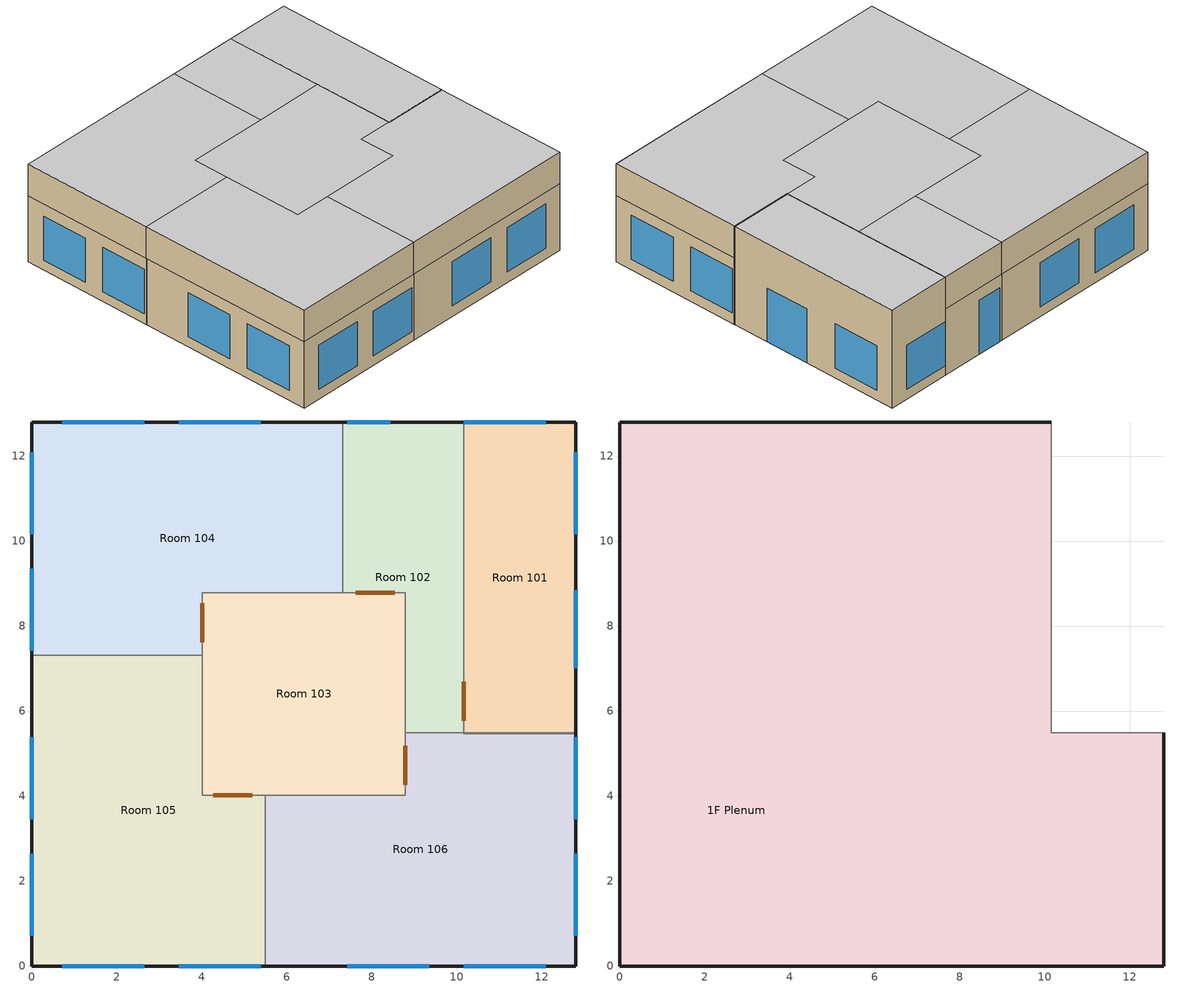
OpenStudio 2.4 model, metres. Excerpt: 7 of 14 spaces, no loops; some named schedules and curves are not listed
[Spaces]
Room 105
 floor ground (Ground_Floor adj exterior wall insulation): 4.01,7.32 4.01,4.01 5.49,4.01 5.49,0 0,0 0,7.32 z0
 wall outside (2FRP_Ext_Wall adj exterior wall insulation): 0,7.32 0,0 5.49,0 z0:2.74
 wall to Room 104 (INT_WALL): 4.01,7.32 0,7.32 z0:2.74
 wall to Room 103 (INT_WALL): 5.49,4.01 4.01,4.01 4.01,7.32 z0:2.74
 wall to Room 106 (INT_WALL): 5.49,0 5.49,4.01 z0:2.74
 window (Windows_Double): 0,5.38 0,3.45 / 3.45,0 5.38,0 / 0.71,0 2.64,0 / 0,2.64 0,0.71 z0.41:2.24
 door inside (Air Wall): 5.18,4.01 4.27,4.01 z0:2.44
Room 101
 floor ground (Ground_Floor adj exterior wall insulation): 12.8,12.8 12.8,5.47 10.16,5.47 10.16,12.8 z0
 wall outside (2FRP_Ext_Wall adj exterior wall insulation): 12.8,5.47 12.8,12.8 10.16,12.8 z0:4.06
 wall to Room 102 (INT_WALL): 10.16,12.8 10.16,5.47 z0:2.74
 wall to 1F Plenum (INT_WALL): 10.16,12.8 10.16,5.47 12.8,5.47 z2.74:4.06
 wall to Room 106 (INT_WALL): 10.16,5.47 12.8,5.47 z0:2.74
 window (Door): 12.8,7.01 12.8,8.84 z0:2.24
 window (Windows_Double): 12.8,10.16 12.8,12.09 / 12.09,12.8 10.16,12.8 z0.41:2.24
 door inside (Interior Door): 10.16,6.69 10.16,5.77 z0:2.44
 ceiling to Room 201 (SB-U): 12.8,5.47 12.8,12.8 10.16,12.8 10.16,5.47 z4.06
Room 106
 floor ground (Ground_Floor adj exterior wall insulation): 12.8,5.49 12.8,0 5.49,0 5.49,4.01 8.79,4.01 8.79,5.49 z0
 wall outside (2FRP_Ext_Wall adj exterior wall insulation): 5.49,0 12.8,0 12.8,5.49 z0:2.74
 wall to Room 103 (INT_WALL): 8.79,5.49 8.79,4.01 5.49,4.01 z0:2.74
 wall to Room 102 (INT_WALL): 10.16,5.49 8.79,5.49 z0:2.74
 window (Windows_Double): 12.8,0.71 12.8,2.64 / 10.16,0 12.09,0 / 7.42,0 9.35,0 / 12.8,3.45 12.8,5.38 z0.45:2.27
 door inside (Air Wall): 8.79,5.18 8.79,4.27 z0:2.44
Room 103
 floor ground (Ground_Floor adj exterior wall insulation): 8.79,8.79 8.79,4.01 4.01,4.01 4.01,8.79 z0
 wall to Room 102 (INT_WALL): 8.79,5.49 8.79,8.79 7.32,8.79 z0:2.74
 wall to Room 104 (INT_WALL): 7.32,8.79 4.01,8.79 4.01,7.32 z0:2.74
 door inside (Air Wall): 8.53,8.79 7.62,8.79 / 4.01,8.53 4.01,7.62 z0:2.44
Room 102
 floor ground (Ground_Floor adj exterior wall insulation): 10.16,12.8 10.16,5.49 8.79,5.49 8.79,8.79 7.32,8.79 7.32,12.8 z0
 wall outside (2FRP_Ext_Wall adj exterior wall insulation): 10.16,12.8 7.32,12.8 z0:2.74
 wall to Room 104 (INT_WALL): 7.32,12.8 7.32,8.79 z0:2.74
 window (Door): 8.43,12.8 7.42,12.8 z0:2.24
Room 104
 floor ground (Ground_Floor adj exterior wall insulation): 7.32,12.8 7.32,8.79 4.01,8.79 4.01,7.32 0,7.32 0,12.8 z0
 wall outside (Hybrid Spray Foam In. adj exterior wall insulation): 7.32,12.8 0,12.8 0,7.32 z0:2.74
 window (Windows_Double): 0,9.35 0,7.42 / 5.38,12.8 3.45,12.8 / 2.64,12.8 0.71,12.8 / 0,12.09 0,10.16 z0.41:2.24
1F Plenum
 floor to Room 103 (Drop_Ceiling): 8.78,8.79 8.78,4.01 4.01,4.01 4.01,8.79 z2.74
 floor to Room 102 (Drop_Ceiling): 10.15,12.8 10.15,5.49 8.78,5.49 8.78,8.79 7.31,8.79 7.31,12.8 z2.74
 floor to Room 104 (Drop_Ceiling): 7.31,12.8 7.31,8.79 4.01,8.79 4.01,7.32 -0.01,7.32 -0.01,12.8 z2.74
 floor to Room 105 (Drop_Ceiling): 4.01,7.32 4.01,4.01 5.48,4.01 5.48,0 -0.01,0 -0.01,7.32 z2.74
 floor to Room 106 (Drop_Ceiling): 12.8,5.49 12.8,0 5.48,0 5.48,4.01 8.78,4.01 8.78,5.49 z2.74
 wall outside (2FRP_Ext_Wall adj exterior wall insulation): -0.01,7.32 -0.01,0 5.48,0 12.8,0 12.8,5.49 / 10.15,12.8 7.31,12.8 z2.74:4.06
 wall outside (Hybrid Spray Foam In. adj exterior wall insulation): 7.31,12.8 -0.01,12.8 -0.01,7.32 z2.74:4.06
 ceiling to Room 203 (2F_Floor): 10.15,8.79 10.15,12.8 7.31,12.8 7.31,8.79 z4.06
 ceiling to Room 205 (2F_Floor): 5.48,0 5.48,4.01 4.01,4.01 4.01,7.32 -0.01,7.32 -0.01,0 z4.06
 ceiling to Room 204 (2F_Floor): 4.01,7.32 4.01,8.79 7.31,8.79 7.31,12.8 -0.01,12.8 -0.01,7.32 z4.06
 ceiling to Room 206 (2F_Floor): 12.8,0 12.8,5.49 8.78,5.49 8.78,4.01 5.48,4.01 5.48,0 z4.06
 ceiling to Room 202 (2F_Floor): 8.78,4.01 8.78,5.49 10.15,5.49 10.15,8.79 4.01,8.79 4.01,4.01 z4.06
[Site]
Oak Ridge_TN_USA Design_Conditions: Latitude {deg}=35.96; Longitude {deg}=-84.29; Time Zone {hr}=-5; Elevation {m}=334; Terrain=Suburbs
[Building]
FRP_RTU: North Axis {deg}=0; Default Construction Set=Default Construction Set 1
[SizingPeriod:DesignDay] Barometric Pressure {Pa}=97376; Sky Clearness=0; Rain Indicator=0; Snow Indicator=0; Day of Month=21; Daylight Saving Time Indicator=0; Humidity Indicating Type=Wetbulb; Dry-Bulb Temperature Range Modifier Type=DefaultMultipliers
Name | Maximum Dry-Bulb Temperature {C} | Daily Dry-Bulb Temperature Range {deltaC} | Humidity Indicating Conditions at Maximum Dry-Bulb | Wind Speed {m/s} | Wind Direction {deg} | Month | Day Type | Solar Model Indicator | ASHRAE Taub | ASHRAE Taud
Oak Ridge Ann Clg 2% Condns DB=>MWB | 31.4 | 10.3 | 22.8 | 3.2 | 260 | 7 | SummerDesignDay | ASHRAETau | 0.455 | 2.134
Oak Ridge Ann Htg 99.6% Condns DB | -8.6 | 0 | -8.6 | 2.5 | 50 | 1 | WinterDesignDay | ASHRAEClearSky
[ClimateZones]
Climate Zone Institution Name 2=CEC; Climate Zone Document Name 2=California Climate Zone Descriptions; Climate Zone Document Year 2=1995
[Site:GroundReflectance]
0.29, 0.29, 0.29, 0.29, 0.29, 0.29, 0.29, 0.29, 0.29, 0.29, 0.29, 0.29
[Site:GroundTemperature:BuildingSurface]
19.939, 19.907, 19.925, 20.167, 21.424, 22.505, 22.726, 22.815, 22.805, 20.837, 20.22, 20.048
[Site:WaterMainsTemperature]
Calculation Method=Correlation; Annual Average Outdoor Air Temperature {C}=14.55; Maximum Difference In Monthly Average Outdoor Air Temperatures {deltaC}=22
[Construction]
INT_WALL: GP01 1/2 GYPSUM, GP01 1/2 GYPSUM
2FRP_Ext_Wall adj exterior wall insulation: ExtWall_FaceBrick, ExtWall_Air, ExtWall_ConcreteBlock, ExtWall_R11_Insulation_R-value -18.8% increase, ExtWall_Gypsum
Ground_Floor adj exterior wall insulation: Ground_Lower_Concrete, GeoFoam_R-value 77.7% increase, Ground_Upper_Concrete
2F_Floor: 2F FLOOR CONCRETE
SB-U: MAT-SB-U
Windows_Double: Double Pane
Drop_Ceiling: Std AC02
Hybrid Spray Foam In. adj exterior wall insulation: ExtWall_FaceBrick, ExtWall_Air, ExtWall_ConcreteBlock, C.C. Spray Foam_R-value 12.6% increase, 1.5" Air Gap, ExtWall_Gypsum
Door: Door
Interior Door: G05 25mm wood
Air Wall: Air Wall Material
Internal Mass construction steel thin: Internal Mass material metal thin
Internal Mass construction steel thick: Internal Mass material metal thick
Water construction for 200 gallon storage tank: Tank Membrane based on roof Roof Membrane, Water material for 200 gallon storage tank, Tank Membrane based on roof Roof Membrane
[Material]
Name | Roughness | Thickness {m} | Conductivity {W/m-K} | Density {kg/m3} | Specific Heat {J/kg-K} | Thermal Absorptance | Solar Absorptance | Visible Absorptance
GP01 1/2 GYPSUM | Smooth | 0.0127 | 0.16 | 800 | 1090 | 0.9 | 0.7 | 0.5
ExtWall_FaceBrick | MediumRough | 0.092075 | 1.31095 | 2082.4 | 920.48 | 0.9 | 0.7 | 0.7
ExtWall_ConcreteBlock | Rough | 0.2032 | 1.311 | 1121.29 | 836.8 | 0.9 | 0.7 | 0.7
ExtWall_Gypsum | Smooth | 0.015875 | 0.16 | 784.9 | 830 | 0.9 | 0.92 | 0.92
Ground_Lower_Concrete | MediumRough | 0.1524 | 1.95 | 2240 | 900 | 0.9 | 0.7 | 0.7
Ground_Upper_Concrete | MediumRough | 0.4064 | 1.95 | 2240 | 900 | 0.9 | 0.7 | 0.7
2F FLOOR CONCRETE | MediumRough | 0.1651 | 1.95 | 2240 | 900 | 0.9 | 0.7 | 0.7
Std AC02 | MediumSmooth | 0.0127 | 0.057 | 288 | 1339 | 0.9 | 0.7 | 0.2
G05 25mm wood | MediumSmooth | 0.0254 | 0.15 | 608 | 1630 | 0.9 | 0.5 | 0.5
Internal Mass material metal thin | MediumSmooth | 0.0015875 | 45.006 | 7680 | 418.4 | 0.9 | 0.7 | 0.3
Internal Mass material metal thick | MediumSmooth | 0.00635 | 45.006 | 7680 | 418.4 | 0.9 | 0.7 | 0.3
Water material for 200 gallon storage tank | Smooth | 0.36485 | 0.58 | 1000 | 4186
Tank Membrane based on roof Roof Membrane | VeryRough | 0.003175 | 0.16 | 1121.29 | 1460 | 0.9 | 0.7 | 0.7
ExtWall_R11_Insulation_R-value -18.8% increase | MediumRough | 0.0721868 | 0.077868 | 9.61107 | 836.8 | 0.9 | 0.7 | 0.7
C.C. Spray Foam_R-value 12.6% increase | Rough | 0.100101 | 0.02884 | 32 | 920 | 0.9 | 0.7 | 0.7
GeoFoam_R-value 77.7% increase | MediumRough | 0.54163 | 0.033 | 51.5 | 836.8 | 0.9 | 0.7 | 0.7
[Material:AirGap]
Name | Thermal Resistance {m2-K/W}
ExtWall_Air | 0.156738
1.5" Air Gap | 0.179632
[Material:NoMass]
MAT-SB-U: Roughness=Rough; Thermal Resistance {m2-K/W}=0.117407; Thermal Absorptance=0.65; Solar Absorptance=0.65; Visible Absorptance=0.65
[WindowMaterial:SimpleGlazingSystem] Visible Transmittance=0.65
Name | U-Factor {W/m2-K} | Solar Heat Gain Coefficient
Double Pane | 1.71438 | 0.59808
Door | 3.62273 | 0.578
[DefaultConstructionSet]
Default Construction Set 1: Default Exterior Surface Constructions=Default Surface Constructions 1; Default Interior Surface Constructions=Default Surface Constructions 2; Default Ground Contact Surface Constructions=Default Surface Constructions 3; Default Exterior SubSurface Constructions=Default Sub Surface Constructions 1; Default Interior SubSurface Constructions=Default Sub Surface Constructions 2
[DefaultSurfaceConstructions]
Default Surface Constructions 1; Default Surface Constructions 2; Default Surface Constructions 3
[DefaultSubSurfaceConstructions]
Name | Operable Window Construction | Door Construction
Default Sub Surface Constructions 1
Default Sub Surface Constructions 2 | Air Wall | Air Wall
[Material:AirWall]
Air Wall Material
[ThermalZone] Use Ideal Air Loads=No
Room 105: Thermostat=Thermostat Dual SP Control
Room 101: 
Room 102: Thermostat=ThermostatSetpoint:DualSetpoint #2
Room 106: Thermostat=ThermostatSetpoint:DualSetpoint #3
Room 103: Thermostat=ThermostatSetpoint:DualSetpoint #6
Room 104: Thermostat=ThermostatSetpoint:DualSetpoint #7
1F Plenum: Zone Outside Convection Algorithm=AdaptiveConvectionAlgorithm
[Sizing:Zone] Zone Cooling Design Supply Air Temperature Input Method=SupplyAirTemperature; Zone Cooling Design Supply Air Temperature {C}=14; Zone Cooling Design Supply Air Temperature Difference {deltaC}=11.11; Zone Heating Design Supply Air Temperature Input Method=SupplyAirTemperature; Zone Heating Design Supply Air Temperature {C}=40; Zone Heating Design Supply Air Temperature Difference {deltaC}=11.11; Zone Cooling Design Supply Air Humidity Ratio {kg-H2O/kg-air}=0.0085; Zone Heating Design Supply Air Humidity Ratio {kg-H2O/kg-air}=0.008; Cooling Design Air Flow Method=DesignDay; Heating Design Air Flow Method=DesignDay; Account for Dedicated Outdoor Air System=No; Dedicated Outdoor Air System Control Strategy=NeutralSupplyAir; Dedicated Outdoor Air Low Setpoint Temperature for Design {C}=autosize; Dedicated Outdoor Air High Setpoint Temperature for Design {C}=autosize
Room 101; 1F Plenum
[Space]
Name | Building Story | Thermal Zone | Design Specification Outdoor Air Object | Space Type | Part of Total Floor Area
Room 105 | Building Story 1 | Room 105 | DesignSpecification:OutdoorAir #5
Room 101 | Building Story 1 | Room 101
Room 102 | Building Story 1 | Room 102 | DesignSpecification:OutdoorAir #9 | Primary Entry
Room 106 | Building Story 1 | Room 106 | DesignSpecification:OutdoorAir #7
Room 103 | Building Story 1 | Room 103 | DesignSpecification:OutdoorAir #1
Room 104 | Building Story 1 | Room 104 | DesignSpecification:OutdoorAir #6
1F Plenum | Building Story 2 | 1F Plenum |  |  | No
[ThermostatSetpoint:DualSetpoint] Heating Setpoint Temperature Schedule=Heating Aug9 and 10 warmup 1 adjusted by 0 F; Cooling Setpoint Temperature Schedule=Cooling Aug9 and 10 warmup 1 adjusted by 0 F
Thermostat Dual SP Control; ThermostatSetpoint:DualSetpoint #2; ThermostatSetpoint:DualSetpoint #3; ThermostatSetpoint:DualSetpoint #6; ThermostatSetpoint:DualSetpoint #7
[DesignSpecification:OutdoorAir] Outdoor Air Flow Rate {m3/s}=0; Outdoor Air Flow Rate Fraction Schedule=ALWAYS_OFF
DesignSpecification:OutdoorAir #1; DesignSpecification:OutdoorAir #5; DesignSpecification:OutdoorAir #6; DesignSpecification:OutdoorAir #7; DesignSpecification:OutdoorAir #9
[ElectricEquipment:Definition] Design Level Calculation Method=EquipmentLevel
Name | Design Level {W}
Plug13 Definition | 800
Plug8 Definition | 7.7
Plug10 Definition | 36
Plug12 Definition | 350
WallHeater_101 Definition | 1000
Plug11 Definition | 63
[ElectricEquipment]
Name | Electric Equipment Definition | Space or SpaceType | Schedule
Plug13 | Plug13 Definition | Room 106 | New_BLDG_EQUIP_SCH_Down
Plug8 | Plug8 Definition | Room 103 | New_BLDG_EQUIP_SCH_Down
Plug10 | Plug10 Definition | Room 104 | New_BLDG_EQUIP_SCH_Down
Plug12 | Plug12 Definition | Room 102 | New_BLDG_EQUIP_SCH_Down
WallHeater_101 | WallHeater_101 Definition | Room 101 | WALL_HEATER
Plug11 | Plug11 Definition | Room 105 | New_BLDG_EQUIP_SCH_Down
[Lights:Definition] Design Level Calculation Method=Watts/Area; Watts per Space Floor Area {W/m2}=8.56347; Return Air Fraction Calculated from Plenum Temperature=No
General Lighting_12 Definition; General Lighting_13 Definition; General Lighting_10 Definition; General Lighting_8 Definition; General Lighting_3 Definition; General Lighting_11 Definition
[Lights] Schedule=BLDG_LIGHT_DownSt_SCH; Fraction Replaceable=1
Name | Lights Definition | Space or SpaceType
General Lighting_12 | General Lighting_12 Definition | Room 102
General Lighting_13 | General Lighting_13 Definition | Room 106
General Lighting_10 | General Lighting_10 Definition | Room 104
General Lighting_8 | General Lighting_8 Definition | Room 103
General Lighting_3 | General Lighting_3 Definition | Room 101
General Lighting_11 | General Lighting_11 Definition | Room 105
[EnergyManagementSystem:Sensor]
OutdoorAir_Tdb: Output Variable or Output Meter Index Key=Environment; Output Variable or Output Meter=Output:Variable #9
[SpaceInfiltration:DesignFlowRate] Constant Term Coefficient=0.606; Temperature Term Coefficient=0.03636; Velocity Term Coefficient=0.1177; Velocity Squared Term Coefficient=0
Name | Schedule | Design Flow Rate Calculation Method | Air Changes per Hour {1/hr} | Space or SpaceType | Flow per Exterior Surface Area {m3/s-m2}
Infiltration | INFIL_SCH | AirChanges/Hour | 0.5
Room 102 Infiltration | Always On Discrete | AirChanges/Hour | 1.5 | Room 102
Room 103 Infiltration | Always On Discrete | Flow/ExteriorWallArea |  | Room 103 | 0.0003556
Room 101 Infiltration | Always On Discrete | AirChanges/Hour | 1.5 | Room 101
Room 105 Infiltration | Always On Discrete | Flow/ExteriorWallArea |  | Room 105 | 0.0003556
Room 106 Infiltration | Always On Discrete | Flow/ExteriorWallArea |  | Room 106 | 0.0003556
1F Plenum Infiltration | Always On Discrete | Flow/ExteriorWallArea |  | 1F Plenum | 0.0003556
Room 104 Infiltration | Always On Discrete | Flow/ExteriorWallArea |  | Room 104 | 0.0003556
[OtherEquipment:Definition] Design Level Calculation Method=Watts/Area; Fraction Latent=1
Name | Watts per Space Floor Area {W/m2}
104 Occupant Latent Definition; 106 Occupant Latent Definition; 105 Occupant Latent Definition | 2.7133
202 Occupant Latent Definition | 3.155
102 Occupant Latent Definition | 5.679
[OtherEquipment] Schedule=Occupant Latent Schedule
Name | Other Equipment Definition | Space or SpaceType
104 Occupant Latent | 104 Occupant Latent Definition | Room 104
106 Occupant Latent | 106 Occupant Latent Definition | Room 106
105 Occupant Latent | 105 Occupant Latent Definition | Room 105
202 Occupant Latent | 202 Occupant Latent Definition
102 Occupant Latent | 102 Occupant Latent Definition | Room 102
[EnergyManagementSystem:Program]
MakeSetpoint: IF OutdoorAir_Tdb >= 13.89; SET CoolingSupplyT = 12.78; SET HeatingSupplyT = 12.78; ELSEIF OutdoorAir_Tdb <= 7.7; SET CoolingSupplyT = 20.0; SET HeatingSupplyT = 20.0; ELSE; SET CoolingSupplyT = 12.78 + ((7.220000000000001) * (13.89 - OutdoorAir_Tdb)/(6.19)); SET HeatingSupplyT = 12.78 + ((7.220000000000001) * (13.89 - OutdoorAir_Tdb)/(6.19)); ENDIF
[EnergyManagementSystem:OutputVariable] Type of Data in Variable=Averaged; Update Frequency=SystemTimestep; EMS Program or Subroutine=MakeSetpoint; Units=C
Name | EMS Variable
Cooling Supply Temperature | CoolingSupplyT
Heating Supply Temperature | HeatingSupplyT
[EnergyManagementSystem:ProgramCallingManager]
SetpointResetManager: AfterPredictorBeforeHVACManagers; MakeSetpoint
[SpaceType]
Primary Entry
[InternalMass:Definition] Design Level Calculation Method=SurfaceArea
Name | Construction | Surface Area {m2}
Internal Mass Thin 1 sqft | Internal Mass construction steel thin | 0.092903
Internal Mass Thick 1 sqft | Internal Mass construction steel thick | 0.092903
Water tank 200 gallons | Water construction for 200 gallon storage tank | 2.9729
[InternalMass]
Name | Internal Mass Definition | Space or SpaceType | Multiplier
Internal Mass 1 | Internal Mass Thick 1 sqft | Room 101 | 1069.5
Internal Mass 2 | Internal Mass Thin 1 sqft | Room 101 | 24
Internal Mass 3 | Internal Mass Thick 1 sqft | Room 102 | 18.75
Internal Mass 4 | Internal Mass Thin 1 sqft | Room 102 | 75
Internal Mass 5 | Internal Mass Thick 1 sqft | Room 103 | 18.75
Internal Mass 6 | Internal Mass Thin 1 sqft | Room 103 | 75
Internal Mass 7 | Internal Mass Thick 1 sqft | Room 104 | 18.75
Internal Mass 8 | Internal Mass Thin 1 sqft | Room 104 | 75
Internal Mass 9 | Internal Mass Thick 1 sqft | Room 105 | 78
Internal Mass 10 | Internal Mass Thin 1 sqft | Room 105 | 616.5
Internal Mass 11 | Internal Mass Thick 1 sqft | Room 106 | 111
Internal Mass 12 | Internal Mass Thin 1 sqft | Room 106 | 1372.5
Internal Mass 25 | Internal Mass Thick 1 sqft | 1F Plenum | 202.5
Internal Mass 26 | Internal Mass Thin 1 sqft | 1F Plenum | 417
Water Tank Mass Instance | Water tank 200 gallons | Room 105 | 6
[BuildingStory]
Name | Nominal Z Coordinate {m}
Building Story 1 | 0
Building Story 2 | 2.7432
[AvailabilityManager:NightCycle]
Availability Manager Night Cycle 1: Control Type=StayOff; Thermostat Tolerance {deltaC}=1.38889; Cycling Run Time {s}=3600
[CoilPerformance:DX:Cooling] Gross Rated Total Cooling Capacity {W}=autosize; Gross Rated Sensible Heat Ratio=autosize; Rated Air Flow Rate {m3/s}=autosize; Nominal Time for Condensate Removal to Begin {s}=1000; Ratio of Initial Moisture Evaporation Rate and Steady State Latent Capacity=1.5; Maximum Cycling Rate {cycles/hr}=3; Latent Capacity Time Constant {s}=45; Condenser Type=AirCooled; Evaporative Condenser Effectiveness=0.9; Evaporative Condenser Air Flow Rate {m3/s}=autosize; Evaporative Condenser Pump Rated Power Consumption {W}=autosize
Name | Gross Rated Cooling COP {W/W} | Fraction of Air Flow Bypassed Around Coil | Total Cooling Capacity Function of Temperature Curve | Total Cooling Capacity Function of Flow Fraction Curve | Energy Input Ratio Function of Temperature Curve | Energy Input Ratio Function of Flow Fraction Curve | Part Load Fraction Correlation Curve
Coil Performance DX Cooling 1 | 3 | 0.5 | Curve Biquadratic 1 | Curve Quadratic 1 | Curve Biquadratic 2 | Curve Quadratic 2 | Curve Quadratic 3
Coil Performance DX Cooling 2 | 3 | 0 | Curve Biquadratic 3 | Curve Quadratic 4 | Curve Biquadratic 4 | Curve Quadratic 5 | Curve Quadratic 6
Coil Performance DX Cooling 3 | 2.7 | 0.5 | Curve Biquadratic 5 | Curve Quadratic 7 | Curve Biquadratic 6 | Curve Quadratic 8 | Curve Quadratic 9
Coil Performance DX Cooling 4 | 2.7 | 0 | Curve Biquadratic 7 | Curve Quadratic 10 | Curve Biquadratic 8 | Curve Quadratic 11 | Curve Quadratic 12
[AirLoopHVAC:ReturnPlenum]
Air Loop HVAC Return Plenum 1: ThermalZone=1F Plenum
[EnergyManagementSystem:Actuator] Actuated Component Type=System Node Setpoint; Actuated Component Control Type=Temperature Setpoint
Name | Actuated Component
HeatingSupplyT | RoofTop Heating Coil Outlet
CoolingSupplyT | RoofTop Cooling Coil Outlet
[ZoneMixing] Schedule=Always On Continuous; Delta Temperature {deltaC}=0
Name | Zone | Design Flow Rate Calculation Method | Air Changes per Hour {1/hr} | Source Zone | Design Flow Rate {m3/s}
Zone Mixing 1 | Room 101 | AirChanges/Hour | 0 | Room 102
Zone Mixing 2 | Room 102 | AirChanges/Hour | 0 | Room 101
Zone Mixing 5 | Room 102 | Flow/Zone |  | Room 103 | 0.00938219
Zone Mixing 6 | Room 103 | Flow/Zone |  | Room 102 | 0.00938219
Zone Mixing 7 | Room 103 | Flow/Zone |  | Room 104 | 0.0112195
Zone Mixing 8 | Room 104 | Flow/Zone |  | Room 103 | 0.0112195
Zone Mixing 9 | Room 103 | Flow/Zone |  | Room 106 | 0.0112195
Zone Mixing 10 | Room 106 | Flow/Zone |  | Room 103 | 0.0112195
Zone Mixing 11 | Room 103 | Flow/Zone |  | Room 105 | 0.0112195
Zone Mixing 12 | Room 105 | Flow/Zone |  | Room 103 | 0.0112195
[Curve:Biquadratic] Minimum Value of x=-100; Maximum Value of x=100; Minimum Value of y=-100; Maximum Value of y=100
Name | Coefficient1 Constant | Coefficient2 x | Coefficient3 x**2 | Coefficient4 y | Coefficient5 y**2 | Coefficient6 x*y
Curve Biquadratic 1; Curve Biquadratic 3 | 1.06794 | -0.0312618 | 0.00197431 | -0.00272643 | -5.52654e-05 | -6.31169e-05
Curve Biquadratic 2; Curve Biquadratic 4 | 0.17406 | 0.0222815 | -0.000134077 | 0.028298 | 0.0004851 | -0.00167709
Curve Biquadratic 5 | 0.59678 | 0.0342166 | 0.000113924 | -0.00375859 | -9.17495e-05 | -8.98373e-05
[Curve:Quadratic]
Name | Coefficient1 Constant | Coefficient2 x | Coefficient3 x**2 | Minimum Value of x | Maximum Value of x
Curve Quadratic 1; Curve Quadratic 4; Curve Quadratic 7 | 0.8 | 0.2 | 0 | 0.5 | 1.5
Curve Quadratic 2; Curve Quadratic 5 | 1.1552 | -0.1808 | 0.0256 | 0.5 | 1.5
Curve Quadratic 3; Curve Quadratic 6 | 0.85 | 0.15 | 0 | 0 | 1
[Schedule:Ruleset]
Name | Default Day Schedule | Summer Design Day Schedule | Winter Design Day Schedule
WALL_HEATER | WALL_HEATER Default Schedule | WALL_HEATER Summer Design Day | WALL_HEATER Winter Design Day
Occupant Latent Schedule | Occupant Latent Schedule Default Schedule | Occupant Latent Schedule Summer Design Day | Occupant Latent Schedule Winter Design Day
INFIL_SCH | INFIL_SCH Default Schedule | INFIL_SCH Summer Design Day | INFIL_SCH Winter Design Day
ALWAYS_OFF | ALWAYS_OFF Default Schedule | ALWAYS_OFF Summer Design Day | ALWAYS_OFF Winter Design Day
BLDG_LIGHT_DownSt_SCH | BLDG_LIGHT_DownSt_SCH Default Schedule | BLDG_LIGHT_DownSt_SCH Summer Design Day | BLDG_LIGHT_DownSt_SCH Winter Design Day
New_BLDG_EQUIP_SCH_Down | New_BLDG_EQUIP_SCH_Down Default Schedule | New_BLDG_EQUIP_SCH_Down Summer Design Day | New_BLDG_EQUIP_SCH_Down Winter Design Day
Cooling Aug9 and 10 warmup 1 adjusted by 0 F | Schedule Day 759
Heating Aug9 and 10 warmup 1 adjusted by 0 F | Schedule Day 761
[Schedule:Constant] Value=1
Always On Discrete; Always On Continuous
